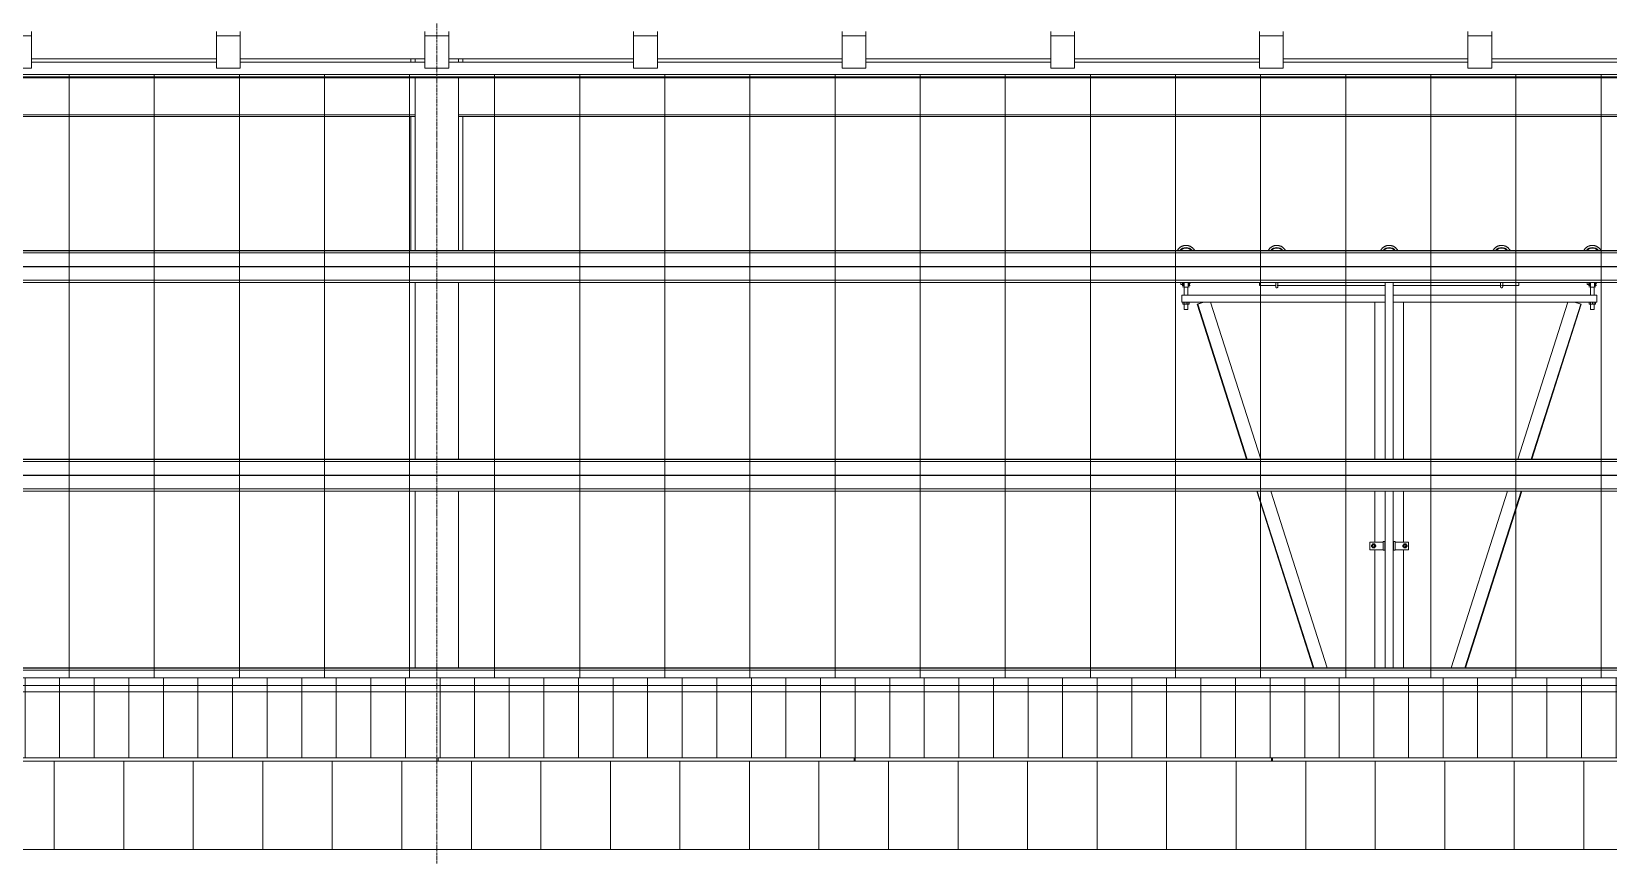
# Model space of a CAD drawing. Header units: inches. Extents: x 20230 to 40520, y -638 to 835.
# Drawn here: x 28370.3 to 28735.1, y 153.4 to 344 of the extents above; entities that cross this region are included whole.
import ezdxf

# ---------------------------------------------------------------- set-up
doc = ezdxf.new("R2010")
doc.units = ezdxf.units.IN
doc.header["$MEASUREMENT"] = 0
doc.linetypes.add('Grid Line 1_2_', pattern=[0.875, 0.5, -0.125, 0.125, -0.125])
for name, color, linetype, lineweight in [('A-GLAZ-CWMG', 51, 'Continuous', 9), ('A-ROOF', 132, 'Continuous', 9), ('A-ROOF-PATT', 132, 'Continuous', 9), ('A-WALL', 113, 'Continuous', 9), ('A-WALL-PATT', 111, 'Continuous', 9), ('I-WALL', 2, 'Continuous', 9), ('Q-SPCQ', 91, 'Continuous', 9), ('S-BEAM', 12, 'Continuous', 9), ('S-GRID', 1, 'Continuous', 9)]:
    doc.layers.add(name, color=color, linetype=linetype, lineweight=lineweight)

# ---------------------------------------------------------------- blocks, each defined once
blk = doc.blocks.new('Basketball_Backstop-Performance_Sports_Systems-3103-Ceiling_Hung - 27_-0_ to 27_-11 7_8_-652462-Elevation - South')
at = {"layer": 'Q-SPCQ'}
for p, q in [((25574.36, 285.94), (25573.98, 285.94)), ((25573.98, 285.69), (25573.98, 285.93)), ((25573.98, 285.45), (25573.98, 285.69)), ((25573.98, 285.44), (25574.36, 285.44)), ((25574.36, 285.69), (25574.36, 285.94)), ((25574.36, 285.16), (25574.36, 285.69)), ((25574.36, 284.94), (25574.61, 284.94)), ((25574.61, 285.94), (25574.61, 285.69)), ((25574.71, 285.94), (25574.61, 285.94)), ((25574.61, 285.69), (25574.61, 285.16)), ((25574.61, 285.44), (25574.71, 285.44)), ((25574.71, 285.66), (25574.71, 285.89)), ((25574.71, 284.87), (25574.71, 285.66)), ((25574.71, 284.75), (25574.74, 284.75)), ((25574.74, 284.75), (25574.74, 282.95)), ((25575.61, 282.95), (25575.61, 284.75)), ((25575.61, 284.75), (25575.64, 284.75)), ((25575.73, 285.94), (25575.64, 285.94)), ((25575.64, 285.89), (25575.64, 285.66)), ((25575.64, 285.66), (25575.64, 284.87)), ((25575.64, 285.44), (25575.73, 285.44)), ((25575.73, 285.69), (25575.73, 285.94)), ((25575.73, 285.16), (25575.73, 285.69)), ((25575.73, 284.94), (25575.98, 284.94)), ((25575.98, 285.94), (25575.98, 285.69)), ((25575.98, 285.69), (25575.98, 285.16)), ((25575.98, 285.25), (25576.11, 285.25)), ((25576.11, 285.69), (25576.11, 285.91)), ((25576.11, 285.91), (25576.11, 285.69)), ((25576.11, 285.69), (25576.11, 285.69)), ((25592.17, 285.19), (25592.17, 285.93)), ((25592.17, 285.19), (25596.06, 285.19)), ((25596.23, 285.19), (25621.23, 285.19)), ((25621.23, 285.94), (25621.23, 245.04)), ((25623.11, 245.04), (25623.11, 285.94)), ((25623.11, 285.19), (25648.06, 285.19)), ((25648.23, 285.19), (25652.17, 285.19)), ((25652.17, 285.93), (25652.17, 285.19)), ((25668.36, 285.94), (25667.98, 285.94)), ((25667.98, 285.69), (25667.98, 285.93)), ((25667.98, 285.45), (25667.98, 285.69)), ((25667.98, 285.44), (25668.36, 285.44)), ((25668.36, 285.69), (25668.36, 285.94)), ((25668.36, 285.16), (25668.36, 285.69)), ((25668.36, 284.94), (25668.61, 284.94)), ((25668.61, 285.94), (25668.61, 285.69)), ((25668.71, 285.94), (25668.61, 285.94)), ((25668.61, 285.69), (25668.61, 285.16)), ((25668.61, 285.44), (25668.71, 285.44)), ((25668.71, 285.66), (25668.71, 285.89)), ((25668.71, 284.87), (25668.71, 285.66)), ((25668.71, 284.75), (25668.74, 284.75)), ((25668.74, 284.75), (25668.74, 282.95)), ((25669.61, 282.95), (25669.61, 284.75)), ((25669.61, 284.75), (25669.64, 284.75)), ((25669.73, 285.94), (25669.64, 285.94)), ((25669.64, 285.89), (25669.64, 285.66)), ((25669.64, 285.66), (25669.64, 284.87)), ((25669.64, 285.44), (25669.73, 285.44)), ((25669.73, 285.69), (25669.73, 285.94)), ((25669.73, 285.16), (25669.73, 285.69)), ((25669.73, 284.94), (25669.98, 284.94)), ((25669.98, 285.94), (25669.98, 285.69)), ((25669.98, 285.69), (25669.98, 285.16)), ((25669.98, 285.25), (25670.11, 285.25)), ((25670.11, 285.69), (25670.11, 285.91)), ((25670.11, 285.91), (25670.11, 285.69)), ((25670.11, 285.69), (25670.11, 285.69)), ((25574.17, 281.37), (25574.17, 282.95)), ((25621.23, 282.95), (25574.17, 282.95)), ((25621.23, 281.37), (25574.17, 281.37)), ((25574.42, 280.94), (25574.42, 281.37)), ((25575.17, 280.94), (25574.42, 280.94)), ((25574.74, 281.37), (25574.74, 279.69)), ((25575.17, 280.94), (25575.17, 281.37)), ((25575.92, 280.94), (25575.17, 280.94)), ((25575.61, 279.69), (25575.61, 281.37)), ((25575.92, 280.94), (25575.92, 281.37)), ((25579.16, 281.37), (25577.74, 280.92)), ((25577.74, 280.92), (25577.87, 280.92)), ((25589.18, 245.04), (25577.74, 280.92)), ((25577.87, 280.92), (25579.29, 281.37)), ((25589.31, 245.04), (25577.87, 280.92)), ((25580.86, 281.37), (25592.45, 245.04)), ((25618.86, 281.37), (25618.86, 245.04)), ((25670.17, 281.37), (25623.1, 281.37)), ((25670.17, 282.95), (25623.11, 282.95)), ((25625.49, 245.04), (25625.49, 281.37)), ((25651.9, 245.04), (25663.49, 281.37)), ((25666.48, 280.92), (25655.04, 245.04)), ((25655.17, 245.04), (25666.61, 280.92)), ((25665.06, 281.37), (25666.48, 280.92)), ((25666.61, 280.92), (25665.19, 281.37)), ((25666.48, 280.92), (25666.61, 280.92)), ((25668.42, 280.94), (25668.42, 281.37)), ((25669.17, 280.94), (25668.42, 280.94)), ((25668.74, 281.37), (25668.74, 279.69)), ((25669.17, 280.94), (25669.17, 281.37)), ((25669.92, 280.94), (25669.17, 280.94)), ((25669.61, 279.69), (25669.61, 281.37)), ((25669.92, 280.94), (25669.92, 281.37)), ((25670.17, 282.95), (25670.17, 281.37)), ((25575.61, 279.69), (25574.74, 279.69)), ((25669.61, 279.69), (25668.74, 279.69)), ((25604.56, 196.79), (25591.52, 237.69)), ((25604.7, 196.79), (25591.66, 237.69)), ((25594.79, 237.69), (25607.83, 196.79)), ((25618.86, 237.66), (25618.86, 225.86)), ((25621.23, 237.66), (25621.23, 196.79)), ((25623.11, 196.79), (25623.11, 237.66)), ((25625.49, 225.86), (25625.49, 237.66)), ((25636.51, 196.79), (25649.55, 237.69)), ((25652.69, 237.69), (25639.65, 196.79)), ((25639.78, 196.79), (25652.83, 237.69)), ((25620.8, 225.87), (25617.67, 225.87)), ((25617.67, 225.56), (25617.67, 225.87)), ((25617.67, 224.44), (25617.67, 225.56)), ((25617.67, 224.12), (25617.67, 224.44)), ((25617.67, 224.12), (25620.8, 224.12)), ((25618.3, 225.44), (25618.04, 225)), ((25618.04, 225), (25618.3, 224.56)), ((25618.8, 225.44), (25618.3, 225.44)), ((25618.3, 224.56), (25618.8, 224.56)), ((25618.33, 225.28), (25618.51, 225.28)), ((25618.51, 224.72), (25618.33, 224.72)), ((25618.59, 225.28), (25618.77, 225.28)), ((25618.77, 224.72), (25618.59, 224.72)), ((25619.05, 225), (25618.8, 225.44)), ((25618.8, 224.56), (25619.05, 225)), ((25618.86, 225.08), (25618.86, 224.92)), ((25618.86, 224.14), (25618.86, 196.79)), ((25621.17, 226), (25620.8, 226)), ((25620.8, 226), (25620.8, 224)), ((25620.8, 224), (25621.17, 224)), ((25621.17, 224), (25621.17, 226)), ((25623.11, 196.79), (25623.11, 226)), ((25623.55, 226), (25623.17, 226)), ((25623.17, 226), (25623.17, 224)), ((25623.17, 224), (25623.55, 224)), ((25623.55, 224), (25623.55, 226)), ((25626.67, 225.87), (25623.55, 225.87)), ((25623.55, 224.12), (25626.67, 224.12)), ((25625.55, 225.44), (25625.29, 225)), ((25625.29, 225), (25625.55, 224.56)), ((25625.49, 224.92), (25625.49, 225.08)), ((25625.49, 196.79), (25625.49, 224.14)), ((25626.05, 225.44), (25625.55, 225.44)), ((25625.55, 224.56), (25626.05, 224.56)), ((25625.58, 225.28), (25625.76, 225.28)), ((25625.76, 224.72), (25625.58, 224.72)), ((25625.84, 225.28), (25626.02, 225.28)), ((25626.02, 224.72), (25625.84, 224.72)), ((25626.3, 225), (25626.05, 225.44)), ((25626.05, 224.56), (25626.3, 225)), ((25626.67, 225.87), (25626.67, 225.56)), ((25626.67, 225.56), (25626.67, 224.44)), ((25626.67, 224.44), (25626.67, 224.12))]:
    blk.add_line(p, q, dxfattribs=at)
at = {"layer": 'Q-SPCQ', "flags": 128}
for points in [[(25577.16, 293.29), (25577.12, 293.37), (25577.08, 293.45), (25577.03, 293.52), (25576.97, 293.59), (25576.92, 293.66), (25576.86, 293.73), (25576.8, 293.8), (25576.74, 293.86), (25576.67, 293.93), (25576.6, 293.98), (25576.53, 294.04), (25576.46, 294.09), (25576.38, 294.14), (25576.31, 294.19), (25576.23, 294.23), (25576.15, 294.28), (25576.07, 294.31), (25575.98, 294.35), (25575.9, 294.38), (25575.81, 294.41), (25575.73, 294.43), (25575.64, 294.45), (25575.55, 294.47), (25575.46, 294.48), (25575.37, 294.49), (25575.28, 294.5), (25575.19, 294.5), (25575.1, 294.5), (25575.01, 294.49), (25574.92, 294.49), (25574.83, 294.48), (25574.75, 294.46), (25574.66, 294.44), (25574.57, 294.42), (25574.48, 294.39), (25574.4, 294.36), (25574.32, 294.33), (25574.23, 294.3), (25574.15, 294.26), (25574.07, 294.21), (25573.99, 294.17), (25573.92, 294.12), (25573.84, 294.07), (25573.77, 294.01), (25573.7, 293.96), (25573.64, 293.9), (25573.57, 293.83), (25573.51, 293.77), (25573.45, 293.7), (25573.39, 293.63), (25573.34, 293.56), (25573.29, 293.49), (25573.24, 293.41), (25573.2, 293.33)], [(25598.16, 293.29), (25598.12, 293.37), (25598.08, 293.45), (25598.03, 293.52), (25597.97, 293.59), (25597.92, 293.66), (25597.86, 293.73), (25597.8, 293.8), (25597.74, 293.86), (25597.67, 293.93), (25597.6, 293.98), (25597.53, 294.04), (25597.46, 294.09), (25597.38, 294.14), (25597.31, 294.19), (25597.23, 294.23), (25597.15, 294.28), (25597.07, 294.31), (25596.98, 294.35), (25596.9, 294.38), (25596.81, 294.41), (25596.73, 294.43), (25596.64, 294.45), (25596.55, 294.47), (25596.46, 294.48), (25596.37, 294.49), (25596.28, 294.5), (25596.19, 294.5), (25596.1, 294.5), (25596.01, 294.49), (25595.92, 294.49), (25595.83, 294.48), (25595.75, 294.46), (25595.66, 294.44), (25595.57, 294.42), (25595.48, 294.39), (25595.4, 294.36), (25595.32, 294.33), (25595.23, 294.3), (25595.15, 294.26), (25595.07, 294.21), (25594.99, 294.17), (25594.92, 294.12), (25594.84, 294.07), (25594.77, 294.01), (25594.7, 293.96), (25594.64, 293.9), (25594.57, 293.83), (25594.51, 293.77), (25594.45, 293.7), (25594.39, 293.63), (25594.34, 293.56), (25594.29, 293.49), (25594.24, 293.41), (25594.2, 293.33)], [(25624.16, 293.29), (25624.12, 293.37), (25624.08, 293.45), (25624.03, 293.52), (25623.97, 293.59), (25623.92, 293.66), (25623.86, 293.73), (25623.8, 293.8), (25623.74, 293.86), (25623.67, 293.93), (25623.6, 293.98), (25623.53, 294.04), (25623.46, 294.09), (25623.38, 294.14), (25623.31, 294.19), (25623.23, 294.23), (25623.15, 294.28), (25623.07, 294.31), (25622.98, 294.35), (25622.9, 294.38), (25622.81, 294.41), (25622.73, 294.43), (25622.64, 294.45), (25622.55, 294.47), (25622.46, 294.48), (25622.37, 294.49), (25622.28, 294.5), (25622.19, 294.5), (25622.1, 294.5), (25622.01, 294.49), (25621.92, 294.49), (25621.83, 294.48), (25621.75, 294.46), (25621.66, 294.44), (25621.57, 294.42), (25621.48, 294.39), (25621.4, 294.36), (25621.32, 294.33), (25621.23, 294.3), (25621.15, 294.26), (25621.07, 294.21), (25620.99, 294.17), (25620.92, 294.12), (25620.84, 294.07), (25620.77, 294.01), (25620.7, 293.96), (25620.64, 293.9), (25620.57, 293.83), (25620.51, 293.77), (25620.45, 293.7), (25620.39, 293.63), (25620.34, 293.56), (25620.29, 293.49), (25620.24, 293.41), (25620.2, 293.33)], [(25650.16, 293.29), (25650.12, 293.37), (25650.08, 293.45), (25650.03, 293.52), (25649.97, 293.59), (25649.92, 293.66), (25649.86, 293.73), (25649.8, 293.8), (25649.74, 293.86), (25649.67, 293.93), (25649.6, 293.98), (25649.53, 294.04), (25649.46, 294.09), (25649.38, 294.14), (25649.31, 294.19), (25649.23, 294.23), (25649.15, 294.28), (25649.07, 294.31), (25648.98, 294.35), (25648.9, 294.38), (25648.81, 294.41), (25648.73, 294.43), (25648.64, 294.45), (25648.55, 294.47), (25648.46, 294.48), (25648.37, 294.49), (25648.28, 294.5), (25648.19, 294.5), (25648.1, 294.5), (25648.01, 294.49), (25647.92, 294.49), (25647.83, 294.48), (25647.75, 294.46), (25647.66, 294.44), (25647.57, 294.42), (25647.48, 294.39), (25647.4, 294.36), (25647.32, 294.33), (25647.23, 294.3), (25647.15, 294.26), (25647.07, 294.21), (25646.99, 294.17), (25646.92, 294.12), (25646.84, 294.07), (25646.77, 294.01), (25646.7, 293.96), (25646.64, 293.9), (25646.57, 293.83), (25646.51, 293.77), (25646.45, 293.7), (25646.39, 293.63), (25646.34, 293.56), (25646.29, 293.49), (25646.24, 293.41), (25646.2, 293.33)], [(25671.16, 293.29), (25671.12, 293.37), (25671.08, 293.45), (25671.03, 293.52), (25670.97, 293.59), (25670.92, 293.66), (25670.86, 293.73), (25670.8, 293.8), (25670.74, 293.86), (25670.67, 293.93), (25670.6, 293.98), (25670.53, 294.04), (25670.46, 294.09), (25670.38, 294.14), (25670.31, 294.19), (25670.23, 294.23), (25670.15, 294.28), (25670.07, 294.31), (25669.98, 294.35), (25669.9, 294.38), (25669.81, 294.41), (25669.73, 294.43), (25669.64, 294.45), (25669.55, 294.47), (25669.46, 294.48), (25669.37, 294.49), (25669.28, 294.5), (25669.19, 294.5), (25669.1, 294.5), (25669.01, 294.49), (25668.92, 294.49), (25668.83, 294.48), (25668.75, 294.46), (25668.66, 294.44), (25668.57, 294.42), (25668.48, 294.39), (25668.4, 294.36), (25668.32, 294.33), (25668.23, 294.3), (25668.15, 294.26), (25668.07, 294.21), (25667.99, 294.17), (25667.92, 294.12), (25667.84, 294.07), (25667.77, 294.01), (25667.7, 293.96), (25667.64, 293.9), (25667.57, 293.83), (25667.51, 293.77), (25667.45, 293.7), (25667.39, 293.63), (25667.34, 293.56), (25667.29, 293.49), (25667.24, 293.41), (25667.2, 293.33)], [(25595.92, 285.94), (25595.92, 285.88), (25595.92, 285.81), (25595.92, 285.74), (25595.92, 285.68), (25595.92, 285.62), (25595.92, 285.56), (25595.92, 285.5), (25595.92, 285.45), (25595.92, 285.4), (25595.92, 285.35), (25595.92, 285.3), (25595.92, 285.25), (25595.92, 285.21), (25595.92, 285.17), (25595.92, 285.14), (25595.92, 285.1), (25595.92, 285.07), (25595.92, 285.05), (25595.92, 285.02), (25595.92, 285), (25595.92, 284.98), (25595.92, 284.97), (25595.92, 284.95), (25595.92, 284.95), (25595.92, 284.94), (25595.92, 284.94)], [(25595.92, 284.94), (25595.92, 284.94), (25595.92, 284.94), (25595.92, 284.95), (25595.92, 284.96), (25595.92, 284.98), (25595.92, 284.99), (25595.92, 285.02), (25595.92, 285.04), (25595.92, 285.07), (25595.92, 285.1), (25595.92, 285.13), (25595.92, 285.16), (25595.92, 285.2)], [(25596.17, 284.69), (25596.16, 284.69), (25596.15, 284.69), (25596.14, 284.69), (25596.13, 284.69), (25596.12, 284.69), (25596.11, 284.69), (25596.1, 284.7), (25596.09, 284.7), (25596.08, 284.7), (25596.07, 284.71), (25596.06, 284.71), (25596.05, 284.72), (25596.04, 284.72), (25596.04, 284.73), (25596.03, 284.73), (25596.02, 284.74), (25596.01, 284.74), (25596, 284.75), (25596, 284.76), (25595.99, 284.76), (25595.98, 284.77), (25595.98, 284.78), (25595.97, 284.79), (25595.96, 284.79), (25595.96, 284.8), (25595.95, 284.81), (25595.95, 284.82), (25595.94, 284.83), (25595.94, 284.84), (25595.94, 284.85), (25595.93, 284.86), (25595.93, 284.87), (25595.93, 284.88), (25595.92, 284.89), (25595.92, 284.9), (25595.92, 284.9), (25595.92, 284.91), (25595.92, 284.92), (25595.92, 284.93), (25595.92, 284.94)], [(25596.42, 284.94), (25596.42, 284.93), (25596.42, 284.92), (25596.42, 284.91), (25596.42, 284.9), (25596.41, 284.89), (25596.41, 284.88), (25596.41, 284.87), (25596.41, 284.86), (25596.4, 284.85), (25596.4, 284.84), (25596.39, 284.83), (25596.39, 284.82), (25596.39, 284.81), (25596.38, 284.8), (25596.38, 284.8), (25596.37, 284.79), (25596.36, 284.78), (25596.36, 284.77), (25596.35, 284.77), (25596.34, 284.76), (25596.34, 284.75), (25596.33, 284.74), (25596.32, 284.74), (25596.31, 284.73), (25596.3, 284.73), (25596.3, 284.72), (25596.29, 284.72), (25596.28, 284.71), (25596.27, 284.71), (25596.26, 284.7), (25596.25, 284.7), (25596.24, 284.7), (25596.23, 284.7), (25596.22, 284.69), (25596.21, 284.69), (25596.2, 284.69), (25596.19, 284.69), (25596.18, 284.69), (25596.17, 284.69), (25596.17, 284.69)], [(25596.42, 284.94), (25596.42, 284.94), (25596.42, 284.94), (25596.42, 284.95), (25596.42, 284.96), (25596.42, 284.98), (25596.42, 284.99), (25596.42, 285.02), (25596.42, 285.04), (25596.42, 285.07), (25596.42, 285.1), (25596.42, 285.13), (25596.42, 285.16), (25596.42, 285.2), (25596.42, 285.24), (25596.42, 285.29), (25596.42, 285.33), (25596.42, 285.38), (25596.42, 285.43), (25596.42, 285.49), (25596.42, 285.54), (25596.42, 285.6), (25596.42, 285.66), (25596.42, 285.73), (25596.42, 285.79), (25596.42, 285.86), (25596.42, 285.93)], [(25596.42, 285.21), (25596.42, 285.17), (25596.42, 285.14), (25596.42, 285.1), (25596.42, 285.07), (25596.42, 285.05), (25596.42, 285.02), (25596.42, 285), (25596.42, 284.98), (25596.42, 284.97), (25596.42, 284.95), (25596.42, 284.95), (25596.42, 284.94), (25596.42, 284.94)], [(25647.92, 285.94), (25647.92, 285.88), (25647.92, 285.81), (25647.92, 285.74), (25647.92, 285.68), (25647.92, 285.62), (25647.92, 285.56), (25647.92, 285.5), (25647.92, 285.45), (25647.92, 285.4), (25647.92, 285.35), (25647.92, 285.3), (25647.92, 285.25), (25647.92, 285.21), (25647.92, 285.17), (25647.92, 285.14), (25647.92, 285.1), (25647.92, 285.07), (25647.92, 285.05), (25647.92, 285.02), (25647.92, 285), (25647.92, 284.98), (25647.92, 284.97), (25647.92, 284.95), (25647.92, 284.95), (25647.92, 284.94), (25647.92, 284.94)], [(25647.92, 284.94), (25647.92, 284.94), (25647.92, 284.94), (25647.92, 284.95), (25647.92, 284.96), (25647.92, 284.98), (25647.92, 284.99), (25647.92, 285.02), (25647.92, 285.04), (25647.92, 285.07), (25647.92, 285.1), (25647.92, 285.13), (25647.92, 285.16), (25647.92, 285.2)], [(25648.17, 284.69), (25648.16, 284.69), (25648.15, 284.69), (25648.14, 284.69), (25648.13, 284.69), (25648.12, 284.69), (25648.11, 284.69), (25648.1, 284.7), (25648.09, 284.7), (25648.08, 284.7), (25648.07, 284.71), (25648.06, 284.71), (25648.05, 284.72), (25648.04, 284.72), (25648.04, 284.73), (25648.03, 284.73), (25648.02, 284.74), (25648.01, 284.74), (25648, 284.75), (25648, 284.76), (25647.99, 284.76), (25647.98, 284.77), (25647.98, 284.78), (25647.97, 284.79), (25647.96, 284.79), (25647.96, 284.8), (25647.95, 284.81), (25647.95, 284.82), (25647.94, 284.83), (25647.94, 284.84), (25647.94, 284.85), (25647.93, 284.86), (25647.93, 284.87), (25647.93, 284.88), (25647.92, 284.89), (25647.92, 284.9), (25647.92, 284.9), (25647.92, 284.91), (25647.92, 284.92), (25647.92, 284.93), (25647.92, 284.94)], [(25648.42, 284.94), (25648.42, 284.93), (25648.42, 284.92), (25648.42, 284.91), (25648.42, 284.9), (25648.41, 284.89), (25648.41, 284.88), (25648.41, 284.87), (25648.41, 284.86), (25648.4, 284.85), (25648.4, 284.84), (25648.39, 284.83), (25648.39, 284.82), (25648.39, 284.81), (25648.38, 284.8), (25648.38, 284.8), (25648.37, 284.79), (25648.36, 284.78), (25648.36, 284.77), (25648.35, 284.77), (25648.34, 284.76), (25648.34, 284.75), (25648.33, 284.74), (25648.32, 284.74), (25648.31, 284.73), (25648.3, 284.73), (25648.3, 284.72), (25648.29, 284.72), (25648.28, 284.71), (25648.27, 284.71), (25648.26, 284.7), (25648.25, 284.7), (25648.24, 284.7), (25648.23, 284.7), (25648.22, 284.69), (25648.21, 284.69), (25648.2, 284.69), (25648.19, 284.69), (25648.18, 284.69), (25648.17, 284.69), (25648.17, 284.69)], [(25648.42, 284.94), (25648.42, 284.94), (25648.42, 284.94), (25648.42, 284.95), (25648.42, 284.96), (25648.42, 284.98), (25648.42, 284.99), (25648.42, 285.02), (25648.42, 285.04), (25648.42, 285.07), (25648.42, 285.1), (25648.42, 285.13), (25648.42, 285.16), (25648.42, 285.2), (25648.42, 285.24), (25648.42, 285.29), (25648.42, 285.33), (25648.42, 285.38), (25648.42, 285.43), (25648.42, 285.49), (25648.42, 285.54), (25648.42, 285.6), (25648.42, 285.66), (25648.42, 285.73), (25648.42, 285.79), (25648.42, 285.86), (25648.42, 285.93)], [(25648.42, 285.21), (25648.42, 285.17), (25648.42, 285.14), (25648.42, 285.1), (25648.42, 285.07), (25648.42, 285.05), (25648.42, 285.02), (25648.42, 285), (25648.42, 284.98), (25648.42, 284.97), (25648.42, 284.95), (25648.42, 284.95), (25648.42, 284.94), (25648.42, 284.94)], [(25618.3, 225.05), (25618.31, 225.06), (25618.31, 225.07), (25618.31, 225.08), (25618.31, 225.09)], [(25618.33, 225.12), (25618.34, 225.13), (25618.34, 225.14), (25618.35, 225.15), (25618.35, 225.16), (25618.36, 225.16), (25618.37, 225.17), (25618.37, 225.18), (25618.38, 225.19), (25618.39, 225.19), (25618.4, 225.2), (25618.41, 225.2), (25618.41, 225.21), (25618.42, 225.22), (25618.43, 225.22), (25618.44, 225.23)], [(25618.45, 224.77), (25618.44, 224.77), (25618.43, 224.78), (25618.42, 224.78), (25618.42, 224.79), (25618.41, 224.79), (25618.4, 224.8), (25618.39, 224.81)], [(25618.5, 225.24), (25618.51, 225.25), (25618.52, 225.25), (25618.53, 225.25), (25618.54, 225.25), (25618.55, 225.25), (25618.55, 225.25)], [(25618.54, 224.75), (25618.53, 224.75), (25618.52, 224.75), (25618.51, 224.75)], [(25618.55, 225.25), (25618.55, 225.25), (25618.56, 225.25), (25618.57, 225.25)], [(25618.57, 224.75), (25618.56, 224.75), (25618.55, 224.75), (25618.55, 224.75)], [(25618.6, 225.25), (25618.62, 225.25), (25618.65, 225.25), (25618.69, 225.25), (25618.73, 225.25), (25618.78, 225.25)], [(25618.76, 224.75), (25618.71, 224.75), (25618.67, 224.75), (25618.64, 224.75)], [(25625.75, 224.75), (25625.73, 224.75), (25625.7, 224.75), (25625.66, 224.75), (25625.61, 224.75), (25625.57, 224.75)], [(25625.59, 225.25), (25625.64, 225.25), (25625.68, 225.25), (25625.71, 225.25), (25625.74, 225.25), (25625.76, 225.25)], [(25625.8, 224.75), (25625.8, 224.75), (25625.79, 224.75), (25625.77, 224.75)], [(25625.78, 225.25), (25625.79, 225.25), (25625.8, 225.25), (25625.8, 225.25)], [(25625.8, 225.25), (25625.81, 225.25), (25625.82, 225.25), (25625.83, 225.25), (25625.84, 225.25), (25625.85, 225.25), (25625.86, 225.24), (25625.87, 225.24), (25625.88, 225.24), (25625.89, 225.23), (25625.9, 225.23), (25625.91, 225.23), (25625.91, 225.22), (25625.92, 225.22)], [(25625.92, 224.78), (25625.91, 224.77), (25625.9, 224.77), (25625.89, 224.77), (25625.88, 224.76), (25625.87, 224.76), (25625.86, 224.76), (25625.85, 224.76), (25625.84, 224.75), (25625.83, 224.75), (25625.82, 224.75), (25625.81, 224.75), (25625.8, 224.75), (25625.8, 224.75)], [(25626.02, 224.88), (25626.01, 224.87), (25626.01, 224.86), (25626, 224.85), (25625.99, 224.84), (25625.99, 224.84), (25625.98, 224.83), (25625.97, 224.82), (25625.97, 224.81), (25625.96, 224.81), (25625.95, 224.8)], [(25626.03, 225.09), (25626.04, 225.08), (25626.04, 225.07), (25626.04, 225.06), (25626.04, 225.05), (25626.05, 225.04), (25626.05, 225.03), (25626.05, 225.02), (25626.05, 225.01), (25626.05, 225), (25626.05, 225)], [(25626.05, 225), (25626.05, 224.99), (25626.05, 224.98), (25626.05, 224.97), (25626.05, 224.96), (25626.04, 224.95), (25626.04, 224.94), (25626.04, 224.93), (25626.04, 224.92), (25626.03, 224.91)]]:
    blk.add_lwpolyline(points, dxfattribs=at)
at = {"layer": 'Q-SPCQ'}
for centre, radius, start, end in [((25575.17, 292.25), 1.75, 37.0188, 142.9812), ((25575.17, 292.25), 1.63, 40.3443, 139.6557), ((25596.17, 292.25), 1.75, 37.0188, 142.9812), ((25596.17, 292.25), 1.63, 40.3443, 139.6557), ((25622.17, 292.25), 1.75, 37.0188, 142.9812), ((25622.17, 292.25), 1.62, 40.3443, 139.6557), ((25648.17, 292.25), 1.75, 37.0188, 142.9812), ((25648.17, 292.25), 1.63, 40.3443, 139.6557), ((25669.17, 292.25), 1.75, 37.0188, 142.9812), ((25669.17, 292.25), 1.63, 40.3443, 139.6557), ((25618.33, 225), 0.281, 135, 165), ((25618.33, 225), 0.281, 195, 225), ((25618.55, 225), 0.25, 0, 180), ((25618.55, 225), 0.25, 180, 0), ((25618.55, 225), 0.25, 120, 165), ((25618.55, 225), 0.25, 90, 105), ((25618.55, 225), 0.25, 0, 90), ((25618.77, 225), 0.281, 15, 45), ((25618.77, 225), 0.281, 315, 345), ((25625.58, 225), 0.281, 135, 165), ((25625.58, 225), 0.281, 195, 225), ((25625.8, 225), 0.25, 0, 180), ((25625.8, 225), 0.25, 150, 210), ((25625.8, 225), 0.25, 180, 0), ((25625.8, 225), 0.25, 90, 135), ((25625.8, 225), 0.25, 240, 270), ((25625.8, 225), 0.25, 60, 90), ((25625.8, 225), 0.25, 270, 300), ((25625.8, 225), 0.25, 315, 30), ((25626.02, 225), 0.281, 15, 45), ((25626.02, 225), 0.281, 315, 345)]:
    blk.add_arc(centre, radius, start, end, dxfattribs=at)
for points in [[(25575.61, 284.75), (25575.61, 284.75), (25575.61, 284.75), (25575.6, 284.76), (25575.58, 284.76), (25575.57, 284.77), (25575.55, 284.78), (25575.54, 284.78), (25575.52, 284.79), (25575.51, 284.79), (25575.5, 284.8), (25575.48, 284.81), (25575.46, 284.81), (25575.43, 284.82), (25575.41, 284.83), (25575.39, 284.83), (25575.38, 284.84), (25575.35, 284.84), (25575.33, 284.85), (25575.29, 284.85), (25575.25, 284.86), (25575.21, 284.86), (25575.17, 284.86), (25575.13, 284.86), (25575.1, 284.86), (25575.06, 284.85), (25575.02, 284.85), (25574.99, 284.84), (25574.97, 284.84), (25574.95, 284.83), (25574.94, 284.83), (25574.92, 284.82), (25574.89, 284.81), (25574.87, 284.81), (25574.85, 284.8), (25574.84, 284.79), (25574.83, 284.79), (25574.81, 284.78), (25574.8, 284.78), (25574.78, 284.77), (25574.76, 284.76), (25574.75, 284.76), (25574.74, 284.75), (25574.74, 284.75), (25574.74, 284.75)], [(25669.61, 284.75), (25669.61, 284.75), (25669.61, 284.75), (25669.6, 284.76), (25669.58, 284.76), (25669.57, 284.77), (25669.55, 284.78), (25669.54, 284.78), (25669.52, 284.79), (25669.51, 284.79), (25669.5, 284.8), (25669.48, 284.81), (25669.46, 284.81), (25669.43, 284.82), (25669.41, 284.83), (25669.39, 284.83), (25669.38, 284.84), (25669.35, 284.84), (25669.33, 284.85), (25669.29, 284.85), (25669.25, 284.86), (25669.21, 284.86), (25669.17, 284.86), (25669.13, 284.86), (25669.1, 284.86), (25669.06, 284.85), (25669.02, 284.85), (25668.99, 284.84), (25668.97, 284.84), (25668.95, 284.83), (25668.94, 284.83), (25668.92, 284.82), (25668.89, 284.81), (25668.87, 284.81), (25668.85, 284.8), (25668.84, 284.79), (25668.83, 284.79), (25668.81, 284.78), (25668.8, 284.78), (25668.78, 284.77), (25668.76, 284.76), (25668.75, 284.76), (25668.74, 284.75), (25668.74, 284.75), (25668.74, 284.75)]]:
    blk.add_open_spline(points, degree=3, knots=[0, 0, 0, 0, 0.055556, 0.083333, 0.111111, 0.138889, 0.166667, 0.194444, 0.208333, 0.222222, 0.236111, 0.25, 0.277778, 0.305556, 0.319444, 0.333333, 0.347222, 0.361111, 0.388889, 0.416667, 0.444444, 0.472222, 0.5, 0.527778, 0.555556, 0.583333, 0.611111, 0.638889, 0.652778, 0.666667, 0.680556, 0.694444, 0.722222, 0.75, 0.763889, 0.777778, 0.791667, 0.805556, 0.833333, 0.861111, 0.888889, 0.916667, 0.944444, 1, 1, 1, 1], dxfattribs=at)
blk = doc.blocks.new('Rectangular Mullion - Profile_Polycarbonate_Upper and left-1114459-Elevation - South')
at = {"layer": 'A-GLAZ-CWMG'}
for p, q in [((25350.89, 336.84), (25308.14, 336.84)), ((25399.14, 336.84), (25356.39, 336.84)), ((25447.39, 336.84), (25404.64, 336.84)), ((25495.64, 336.84), (25452.89, 336.84)), ((25543.89, 336.84), (25501.14, 336.84)), ((25592.14, 336.84), (25549.39, 336.84)), ((25640.39, 336.84), (25597.64, 336.84)), ((25688.64, 336.84), (25645.89, 336.84)), ((26277.77, 334.01), (22782.51, 334.01)), ((26277.77, 333.47), (22782.51, 333.47)), ((26277.77, 333.22), (22782.51, 333.22))]:
    blk.add_line(p, q, dxfattribs=at)
blk = doc.blocks.new('Rectangular Mullion - Profile_Polycarbonate_Lower-1125103-Elevation - South')
at = {"layer": 'A-GLAZ-CWMG'}
for p, q in [((22810.7, 192.73), (25680.08, 192.73)), ((22810.7, 191.28), (25680.08, 191.28))]:
    blk.add_line(p, q, dxfattribs=at)
blk = doc.blocks.new('W-Wide Flange - W12X22-1533120-Elevation - South')
at = {"layer": 'S-BEAM'}
for p, q in [((25117.39, 324.71), (25396.89, 324.71)), ((25406.89, 324.71), (25686.39, 324.71)), ((25117.39, 324.29), (25396.89, 324.29)), ((25406.89, 324.29), (25686.39, 324.29))]:
    blk.add_line(p, q, dxfattribs=at)
blk = doc.blocks.new('columns and girder2 - one-V45-Elevation - South')
at = {"layer": 'S-BEAM'}
for p, q in [((25395.89, 336.84), (25395.89, 337.62)), ((25396.89, 336.84), (25396.89, 337.62)), ((25406.89, 337.62), (25406.89, 336.84)), ((25407.89, 337.62), (25407.89, 336.84)), ((25396.89, 293.29), (25396.89, 333.22)), ((25406.89, 293.29), (25406.89, 333.22)), ((25395.89, 293.29), (25395.89, 324.29)), ((25407.89, 324.29), (25407.89, 293.29)), ((25396.89, 245.04), (25396.89, 285.94)), ((25406.89, 245.04), (25406.89, 285.94)), ((25396.89, 196.79), (25396.89, 237.69)), ((25406.89, 196.79), (25406.89, 237.69))]:
    blk.add_line(p, q, dxfattribs=at)
blk = doc.blocks.new('Girt_Z - 10_D-1472864-Elevation - South')
at = {"layer": 'S-BEAM'}
for p, q in [((25680.08, 196.79), (22810.7, 196.79)), ((25680.08, 196.71), (22810.7, 196.71)), ((25680.08, 196.26), (22810.7, 196.26))]:
    blk.add_line(p, q, dxfattribs=at)
blk = doc.blocks.new('Girt_Z - 10_D-V60-Elevation - South')
at = {"layer": 'S-BEAM'}
for p, q in [((26269.02, 245.04), (22791.39, 245.04)), ((26269.02, 244.96), (22791.39, 244.96)), ((26269.02, 244.51), (22791.39, 244.51)), ((25679.08, 241.37), (22811.7, 241.37)), ((25679.08, 241.3), (22811.7, 241.3)), ((22810.7, 238.17), (25680.08, 238.17)), ((25680.08, 237.69), (22810.7, 237.69))]:
    blk.add_line(p, q, dxfattribs=at)
blk = doc.blocks.new('Girt_Z - 10_D-1241717-Elevation - South')
at = {"layer": 'S-BEAM'}
for p, q in [((26273.39, 293.29), (22791.39, 293.29)), ((26273.39, 293.21), (22791.39, 293.21)), ((26273.39, 292.76), (22791.39, 292.76)), ((26273.39, 289.62), (22791.39, 289.62)), ((26273.39, 289.55), (22791.39, 289.55)), ((22791.39, 286.42), (26273.39, 286.42)), ((26273.39, 285.94), (22791.39, 285.94))]:
    blk.add_line(p, q, dxfattribs=at)
blk = doc.blocks.new('Dimension Lumber - 5_5 x 7_5 Glulam-1529169-Elevation - South')
at = {"layer": 'S-BEAM'}
for p, q in [((26267.64, 343.95), (26267.64, 342.98)), ((26273.14, 342.98), (26267.64, 342.98)), ((26267.64, 342.98), (26267.64, 335.49)), ((26273.14, 342.98), (26273.14, 343.95)), ((26273.14, 335.49), (26273.14, 342.98)), ((26267.64, 335.49), (26273.14, 335.49))]:
    blk.add_line(p, q, dxfattribs=at)

msp = doc.modelspace()

# ---------------------------------------------------------------- hatches: boundary and pattern name
at = {"layer": 'A-ROOF-PATT'}
h = msp.add_hatch(dxfattribs=at)
h.set_pattern_fill('FP_17', color=256, style=0, pattern_type=2)
h.set_pattern_definition([(90, (3062.504, 1105.644), (-16.082, 1e-15), [])])
h.paths.add_polyline_path([(27241.63, 154.05), (27330.1, 154.05), (27330.1, 154.75), (29019.1, 154.75), (29019.1, 154.05), (29356.6, 154.05), (29356.6, 157.35), (29331.35, 157.38), (29331.35, 158.5), (28742.28, 158.5), (28742.28, 175.22), (25873.35, 175.22), (25873.35, 157.37), (25840.35, 157.37), (25840.35, 154.75), (26992.6, 154.75), (26992.6, 154.05), (27232.85, 154.05)], flags=0)
h.paths.add_polyline_path([(27199.91, 157.5), (27195.16, 157.5), (27195.16, 161), (27199.91, 161)], flags=0)
at = {"layer": 'A-WALL-PATT'}
h = msp.add_hatch(dxfattribs=at)
h.set_pattern_fill('FP_23', color=256, style=0, pattern_type=2)
h.set_pattern_definition([(90, (29343.595, 0), (-19.685, 1e-15), [])])
h.paths.add_polyline_path([(28022.44, 194.5), (28742.28, 194.5), (28742.28, 239.46), (28740.78, 239.5), (28741.28, 240), (28741.35, 243.5), (29332.01, 243.57), (29332.01, 245.79), (29334.85, 245.79), (29334.91, 245), (29339.97, 245), (29339.97, 243.61), (29340.76, 243.61), (29340.76, 336.78), (29339.97, 336.78), (29339.97, 334.01), (25844.72, 334.01), (25844.72, 336.78), (25843.93, 336.7), (25843.93, 243.5), (25873.91, 243.5), (25873.91, 240), (25874.36, 239.46), (25872.91, 239.46), (25872.91, 194.5), (28013.67, 194.5)], flags=0)
h = msp.add_hatch(dxfattribs=at)
h.set_pattern_fill('FP_44', color=256, style=0, pattern_type=2)
h.set_pattern_definition([(90, (29336.836, 0), (-8, 5e-16), [])])
h.paths.add_polyline_path([(27285.49, 176), (28742.28, 176), (28742.28, 194.5), (25872.91, 194.5), (25872.91, 176), (27250.4, 176)], flags=0)
h = msp.add_hatch(dxfattribs=at)
h.set_pattern_fill('FP_14', color=256, style=0, pattern_type=2)
h.set_pattern_definition([(90, (28319.22, 1159.75), (-193, -193), [48, -145]), (180, (28319.22, 1159.75), (-2e-14, -193), [96.25, -96.75]), (270, (28222.97, 1207.75), (-193, -193), [48, -145]), (180, (28319.22, 1207.75), (-2e-14, -193), [96.25, -96.75]), (270, (28222.72, 1207.75), (-193, -193), [48, -145]), (180, (28222.72, 1207.75), (-2e-14, -193), [96.25, -96.75]), (90, (28126.47, 1159.75), (-193, -193), [48, -145]), (180, (28222.72, 1159.75), (-2e-14, -193), [96.25, -96.75]), (90, (28271.22, 1208), (-193, -193), [48, -145]), (180, (28319.47, 1208), (-2e-14, -193), [48.25, -144.75]), (180, (28319.47, 1256), (-2e-14, -193), [48.25, -144.75]), (90, (28174.72, 1208), (-193, -193), [48, -145]), (180, (28270.97, 1208), (-2e-14, -193), [96.25, -96.75]), (270, (28270.97, 1256), (-193, -193), [48, -145]), (180, (28270.97, 1256), (-2e-14, -193), [96.25, -96.75]), (180, (28174.47, 1208), (-2e-14, -193), [48, -145]), (270, (28174.47, 1256), (-193, -193), [48, -145]), (180, (28174.47, 1256), (-2e-14, -193), [48, -145]), (90, (28319.22, 1256.25), (-193, -193), [48, -145]), (180, (28319.22, 1256.25), (-2e-14, -193), [96.25, -96.75]), (270, (28222.97, 1304.25), (-193, -193), [48, -145]), (180, (28319.22, 1304.25), (-2e-14, -193), [96.25, -96.75]), (270, (28222.72, 1304.25), (-193, -193), [48, -145]), (180, (28222.72, 1304.25), (-2e-14, -193), [96.25, -96.75]), (270, (28126.47, 1304.25), (-193, -193), [48, -145]), (180, (28222.72, 1256.25), (-2e-14, -193), [96.25, -96.75]), (90, (28271.22, 1304.5), (-193, -193), [48, -145]), (180, (28319.47, 1304.5), (-2e-14, -193), [48.25, -144.75]), (180, (28319.47, 1352.5), (-2e-14, -193), [48.25, -144.75]), (90, (28174.72, 1304.5), (-193, -193), [48, -145]), (180, (28270.97, 1304.5), (-2e-14, -193), [96.25, -96.75]), (270, (28270.97, 1352.5), (-193, -193), [48, -145]), (180, (28270.97, 1352.5), (-2e-14, -193), [96.25, -96.75]), (180, (28174.47, 1304.5), (-2e-14, -193), [48, -145]), (270, (28174.47, 1352.5), (-193, -193), [48, -145]), (180, (28174.47, 1352.5), (-2e-14, -193), [48, -145])])
h.paths.add_polyline_path([(28671.97, 2.24), (28705.47, 2.24), (28705.47, 31.47), (28699.04, 31.71), (28697.5, 34), (28697.37, 34.56), (28697.52, 34.92), (28697.81, 35.17), (28698.19, 35.25), (28702.41, 35.09), (28703, 37.61), (28703.68, 39.25), (28704.87, 39.28), (28704.87, 41.56), (28704.96, 41.68), (28705.41, 41.81), (28705.41, 47.57), (28671.97, 47.57), (28671.97, 17.94)], flags=0)
h.paths.add_polyline_path([(28717.28, 2.24), (28717.28, 30.26), (28716.98, 30.26), (28714.98, 30.73), (28714.74, 31.13), (28711.1, 31.27), (28711.1, 2.24)], flags=0)
h.paths.add_polyline_path([(28450.91, 2.24), (28458.1, 2.24), (28458.1, 30.69), (28457.81, 30.79), (28458.1, 30.9), (28457.81, 30.9), (28457.81, 31.33), (28453.45, 31.17), (28453.21, 30.76), (28450.91, 30.18), (28450.91, 17.94)], flags=0)
h.paths.add_polyline_path([(28472.26, 32.11), (28472.19, 32.25), (28472.12, 32.19), (28472.2, 32.15)], flags=0)
h.paths.add_polyline_path([(28472.59, 32), (28472.51, 32.25), (28472.3, 32.06), (28472.43, 31.99), (28472.51, 31.99)], flags=0)
h.paths.add_polyline_path([(28478.65, 2.24), (28496.22, 2.24), (28496.19, 47.57), (28470.1, 47.57), (28470.1, 35.27), (28470.38, 35.2), (28470.69, 34.92), (28470.82, 34.6), (28470.67, 34.01), (28470.38, 33.57), (28470.38, 32.97), (28471.81, 32.89), (28472.14, 32.75), (28472.27, 32.78), (28472.27, 32.85), (28472.57, 32.73), (28472.65, 32.43), (28472.64, 32.41), (28472.8, 32.25), (28472.94, 32.25), (28472.9, 32.01), (28472.59, 32), (28472.59, 31.85), (28472.02, 31.81), (28471.56, 31.6), (28471.42, 31.62), (28470.38, 31.53), (28470.38, 30.9), (28470.1, 30.83), (28470.1, 2.24)], flags=0)
h.paths.add_polyline_path([(28470.38, 30.69), (28470.1, 30.79), (28470.38, 30.83)], flags=0)
h.paths.add_polyline_path([(28471.83, 31.54), (28472.18, 31.59), (28472.18, 31.55), (28471.91, 31.55)], flags=0)
h.paths.add_polyline_path([(28715.23, 34.62), (28715.97, 34.77), (28715.97, 35.01), (28714.22, 35.63), (28714.22, 47.57), (28711.1, 47.57), (28711.1, 41.79), (28711.48, 41.68), (28711.57, 41.56), (28711.57, 39.28), (28712.85, 39.19), (28713.66, 36.95), (28714.05, 34.94), (28713.81, 34.94), (28713.44, 36.87), (28713.18, 37.32), (28712.73, 37.57), (28712.02, 37.61), (28712.02, 37.22), (28711.57, 37.22), (28711.57, 34.94), (28711.48, 34.82), (28711.44, 34.76), (28714.74, 34.63)], flags=0)
h.paths.add_polyline_path([(28452.96, 34.65), (28458.1, 34.84), (28458.1, 47.57), (28453.97, 47.57), (28453.97, 35.66), (28452.22, 35.05), (28452.22, 34.81), (28452.33, 34.79)], flags=0)
h.paths.add_polyline_path([(28704.87, 35), (28704.87, 37.22), (28704.42, 37.3), (28704.42, 37.61), (28703.59, 37.52), (28703.26, 37.3), (28703.01, 36.87), (28702.65, 35.08), (28702.81, 35.07)], flags=0)
h.paths.add_polyline_path([(28496.19, 55.55), (28496.22, 55.55), (28496.19, 77), (28470.1, 77), (28470.1, 55.55), (28478.65, 55.55)], flags=0)
h.paths.add_polyline_path([(28705.47, 55.55), (28705.41, 71.01), (28705.22, 71.1), (28705.11, 71.56), (28704.94, 71.85), (28704.23, 71.82), (28703.78, 71.56), (28702.65, 70.48), (28702.48, 70.55), (28702.42, 70.48), (28702.57, 69.76), (28702.44, 69.3), (28702.16, 68.73), (28701.4, 67.87), (28701.08, 67.66), (28700.65, 67.82), (28700.51, 67.82), (28700.35, 67.65), (28699.71, 68.05), (28699.31, 68.68), (28699.53, 68.91), (28699.38, 69.13), (28699.38, 69.51), (28699.64, 69.87), (28700.39, 70.5), (28701.24, 70.86), (28701.57, 70.95), (28701.78, 70.83), (28702.17, 70.78), (28702.26, 70.87), (28702.06, 71.06), (28703.21, 72.11), (28703.78, 72.49), (28704.23, 72.61), (28705.03, 72.8), (28705.2, 73.19), (28705.22, 73.4), (28705.41, 73.49), (28705.47, 77), (28671.97, 77), (28671.97, 55.55), (28701.78, 55.55)], flags=0)
h.paths.add_polyline_path([(28715.52, 55.55), (28717.28, 55.55), (28717.28, 77), (28711.1, 77), (28711.17, 73.43), (28711.22, 73.4), (28711.31, 72.99), (28711.41, 72.65), (28712.41, 72.59), (28712.85, 72.4), (28713.7, 71.65), (28714.28, 70.96), (28714.2, 70.86), (28714.3, 70.75), (28714.87, 70.95), (28715.52, 70.76), (28716.05, 70.5), (28716.91, 69.74), (28717.11, 69.42), (28716.96, 68.99), (28716.96, 68.85), (28717.13, 68.68), (28716.73, 68.05), (28716.09, 67.65), (28715.87, 67.87), (28715.52, 67.69), (28715.27, 67.72), (28714.91, 67.98), (28714.28, 68.73), (28713.92, 69.58), (28713.83, 69.91), (28713.95, 70.12), (28713.96, 70.55), (28713.91, 70.59), (28713.72, 70.4), (28712.21, 71.82), (28711.41, 71.85), (28711.33, 71.56), (28711.24, 71.31), (28711.17, 71.07), (28711.1, 71.01), (28711.1, 55.55)], flags=0)
h.paths.add_polyline_path([(28452.33, 55.55), (28458.1, 55.55), (28458.1, 77), (28450.91, 77), (28450.91, 55.55)], flags=0)
h.paths.add_polyline_path([(28705.47, 79), (28705.47, 96), (28711.1, 96), (28711.1, 79), (28717.28, 79), (28717.28, 96), (28718.35, 96.06), (28718.35, 96.32), (28671.97, 96.32), (28671.97, 79), (28697.98, 79)], flags=0)
h.paths.add_polyline_path([(28450.91, 79), (28458.1, 79), (28458.1, 96), (28460.1, 96.06), (28460.1, 96.32), (28449.85, 96.32), (28449.85, 96), (28450.91, 96), (28450.91, 81.41)], flags=0)
h.paths.add_polyline_path([(28496.22, 79), (28496.19, 96.32), (28468.1, 96.32), (28468.1, 96), (28470.1, 96), (28470.1, 79), (28496.19, 79)], flags=0)
h.paths.add_polyline_path([(28443.55, 96), (28446.35, 96.06), (28446.35, 96.32), (28402.57, 96.32), (28402.57, 96), (28426.01, 96)], flags=0)
h.paths.add_polyline_path([(28731.47, 96), (28731.47, 96.32), (28721.85, 96.32), (28721.85, 96), (28724.3, 96)], flags=0)
h.paths.add_polyline_path([(25966.16, 100.3), (25966.16, 115.82), (25931.97, 115.82), (25931.97, 100.3)], flags=0)
h.paths.add_polyline_path([(26401.28, 100.3), (26433.6, 100.3), (26433.6, 115.82), (26401.28, 115.82), (26401.28, 115.59)], flags=0)
h.paths.add_polyline_path([(26399.28, 100.3), (26399.28, 115.82), (26399.03, 115.82), (26399.03, 100.3)], flags=0)
h.paths.add_polyline_path([(25987.06, 100.3), (26001.22, 100.3), (26001.22, 115.82), (25968.16, 115.82), (25968.16, 100.3)], flags=0)
h.paths.add_polyline_path([(28443.55, 100.3), (28446.35, 100.3), (28446.35, 113.32), (28402.57, 113.32), (28402.57, 100.3), (28408.46, 100.3)], flags=0)
h.paths.add_polyline_path([(28449.85, 100.3), (28460.1, 100.3), (28460.1, 113.32), (28449.85, 113.32), (28449.85, 105.83)], flags=0)
h.paths.add_polyline_path([(26267.8, 100.3), (26395.41, 100.3), (26395.41, 115.82), (26152.1, 115.82), (26152.1, 100.3), (26197.62, 100.3)], flags=0)
h.paths.add_polyline_path([(28731.47, 100.3), (28731.47, 113.32), (28721.85, 113.32), (28721.85, 100.3), (28724.3, 100.3)], flags=0)
h.paths.add_polyline_path([(28468.1, 100.3), (28496.47, 100.3), (28496.47, 113.32), (28468.1, 113.32), (28468.1, 105.83)], flags=0)
h.paths.add_polyline_path([(26144.1, 100.3), (26144.1, 115.82), (26011.47, 115.82), (26011.47, 100.3), (26127.43, 100.3)], flags=0)
h.paths.add_polyline_path([(27020.6, 100.3), (27051.78, 100.3), (27051.78, 115.82), (27020.6, 115.82), (27020.6, 105.83)], flags=0)
h.paths.add_polyline_path([(25929.97, 100.3), (25929.97, 115.82), (25902.03, 115.77), (25900.38, 114.12), (25897.71, 112.34), (25895.2, 111.25), (25894.78, 111.13), (25894.78, 100.3), (25916.88, 100.3)], flags=0)
h.paths.add_polyline_path([(27053.78, 100.3), (27087.97, 100.3), (27087.97, 115.82), (27053.78, 115.82), (27053.78, 115.59)], flags=0)
h.paths.add_polyline_path([(27089.97, 100.3), (27124.16, 100.3), (27124.16, 115.82), (27089.97, 115.82), (27089.97, 115.59)], flags=0)
h.paths.add_polyline_path([(27126.16, 100.3), (27160.35, 100.3), (27160.35, 115.82), (27126.16, 115.82), (27126.16, 115.59)], flags=0)
h.paths.add_polyline_path([(27180.21, 100.3), (27195.16, 100.3), (27195.16, 133.23), (27162.35, 133.23), (27162.35, 100.3)], flags=0)
h.paths.add_polyline_path([(28718.35, 100.3), (28718.35, 113.32), (28671.72, 113.32), (28671.72, 100.3), (28706.75, 100.3)], flags=0)
h.paths.add_polyline_path([(26003.22, 100.3), (26003.47, 100.3), (26003.47, 115.82), (26003.22, 115.82), (26003.22, 115.59)], flags=0)
h.paths.add_polyline_path([(25872.91, 100.3), (25873.6, 100.3), (25873.6, 110.38), (25872.91, 110.38), (25872.91, 105.83)], flags=0)
h.paths.add_polyline_path([(25892.78, 100.3), (25892.72, 110.61), (25889.17, 110.38), (25875.6, 110.33), (25875.6, 100.3), (25881.78, 100.3)], flags=0)
h.paths.add_polyline_path([(28468.1, 131.32), (28496.47, 131.32), (28496.47, 133.23), (28468.1, 133.23), (28468.1, 131.99)], flags=0)
h.paths.add_polyline_path([(28724.3, 131.32), (28731.47, 131.32), (28731.47, 133.23), (28721.85, 133.23), (28721.85, 131.32)], flags=0)
h.paths.add_polyline_path([(28460.1, 131.32), (28460.1, 133.23), (28449.85, 133.23), (28449.85, 131.32), (28452.67, 131.32)], flags=0)
h.paths.add_polyline_path([(28689.2, 131.32), (28718.35, 131.32), (28718.35, 133.23), (28671.72, 133.23), (28671.72, 131.32), (28684.82, 131.32)], flags=0)
h.paths.add_polyline_path([(28446.35, 131.32), (28446.35, 133.23), (28402.57, 133.23), (28402.57, 131.32), (28443.55, 131.32)], flags=0)
h.paths.add_polyline_path([(26193.6, 146.42), (26193.6, 146.5), (26162.52, 146.42)], flags=0)
h.paths.add_polyline_path([(26048.85, 146.42), (26048.85, 146.5), (26022.15, 146.42)], flags=0)
h.paths.add_polyline_path([(27737.6, 146.42), (27737.6, 146.5), (27732.93, 146.42)], flags=0)
h.paths.add_polyline_path([(27689.35, 146.42), (27689.35, 146.5), (27671.51, 146.42)], flags=0)
h.paths.add_polyline_path([(27641.1, 146.42), (27641.1, 146.5), (27636.42, 146.42)], flags=0)
h.paths.add_polyline_path([(26000.6, 146.42), (26000.6, 146.5), (25987.06, 146.42)], flags=0)
h.paths.add_polyline_path([(27592.85, 146.42), (27592.85, 146.5), (27566.23, 146.42)], flags=0)
h.paths.add_polyline_path([(27544.6, 146.42), (27544.6, 146.5), (27531.14, 146.42)], flags=0)
h.paths.add_polyline_path([(27496.35, 146.42), (27496.35, 146.5), (27496.05, 146.42)], flags=0)
h.paths.add_polyline_path([(27448.1, 146.42), (27448.1, 146.5), (27425.86, 146.42)], flags=0)
h.paths.add_polyline_path([(27399.85, 146.42), (27399.85, 146.5), (27390.77, 146.42)], flags=0)
h.paths.add_polyline_path([(27351.6, 146.42), (27351.6, 146.5), (27338.13, 146.42)], flags=0)
h.paths.add_polyline_path([(28446.35, 146.42), (28446.35, 146.5), (28443.55, 146.42)], flags=0)
h.paths.add_polyline_path([(27195.16, 146.42), (27195.16, 146.5), (27188.99, 146.42)], flags=0)
h.paths.add_polyline_path([(27158.6, 146.42), (27158.6, 146.5), (27153.89, 146.42)], flags=0)
h.paths.add_polyline_path([(27930.6, 146.42), (27930.6, 146.5), (27917.16, 146.42)], flags=0)
h.paths.add_polyline_path([(27110.35, 146.42), (27110.35, 146.5), (27110.03, 146.42)], flags=0)
h.paths.add_polyline_path([(27062.1, 146.42), (27062.1, 146.5), (27057.39, 146.42)], flags=0)
h.paths.add_polyline_path([(28413.1, 146.42), (28413.1, 146.5), (28408.46, 146.42)], flags=0)
h.paths.add_polyline_path([(28364.85, 146.42), (28364.85, 146.5), (28338.28, 146.42)], flags=0)
h.paths.add_polyline_path([(26965.6, 146.42), (26965.6, 146.5), (26934.57, 146.42)], flags=0)
h.paths.add_polyline_path([(26917.35, 146.42), (26917.35, 146.5), (26899.47, 146.42)], flags=0)
h.paths.add_polyline_path([(25873.35, 157.37), (25873.35, 161.99), (25872.91, 161.99), (25872.91, 157.37)], flags=0)
h.paths.add_polyline_path([(25873.35, 171.97), (25873.35, 175.22), (28742.28, 175.22), (28742.28, 176), (25872.91, 176), (25872.91, 171.97)], flags=0)

# ---------------------------------------------------------------- linework, layer by layer
at = {"layer": 'A-ROOF'}
for p, q in [((25873.35, 175.22), (28742.28, 175.22)), ((27330.1, 154.75), (29019.1, 154.75))]:
    msp.add_line(p, q, dxfattribs=at)
at = {"layer": 'A-WALL'}
for p, q in [((28742.28, 194.5), (25872.91, 194.5)), ((25872.91, 176), (28742.28, 176))]:
    msp.add_line(p, q, dxfattribs=at)
at = {"layer": 'I-WALL'}
for p, q in [((28370.35, 337.62), (28413.1, 337.62)), ((28418.6, 337.62), (28461.35, 337.62)), ((28466.85, 337.62), (28509.6, 337.62)), ((28515.1, 337.62), (28557.85, 337.62)), ((28563.35, 337.62), (28606.1, 337.62)), ((28611.6, 337.62), (28654.35, 337.62)), ((28659.85, 337.62), (28702.6, 337.62)), ((28708.1, 337.62), (28750.85, 337.62))]:
    msp.add_line(p, q, dxfattribs=at)
at = {"layer": 'S-GRID', "linetype": 'Grid Line 1_2_'}
msp.add_line((28464.1, -28.56), (28464.1, 671.89), dxfattribs=at)
msp.add_line((28464.1, -28.56), (28464.1, 671.89), dxfattribs=at)

# ---------------------------------------------------------------- block references
at = {"layer": 'A-GLAZ-CWMG'}
for name in ['Rectangular Mullion - Profile_Polycarbonate_Upper and left-1114459-Elevation - South', 'Rectangular Mullion - Profile_Polycarbonate_Lower-1125103-Elevation - South']:
    msp.add_blockref(name, (3062.21, 0), dxfattribs=at)
at = {"layer": 'Q-SPCQ'}
msp.add_blockref('Basketball_Backstop-Performance_Sports_Systems-3103-Ceiling_Hung - 27_-0_ to 27_-11 7_8_-652462-Elevation - South', (3062.21, 0), dxfattribs=at)
at = {"layer": 'S-BEAM'}
for name, p in [('Dimension Lumber - 5_5 x 7_5 Glulam-1529169-Elevation - South', (2097.21, 0)), ('Dimension Lumber - 5_5 x 7_5 Glulam-1529169-Elevation - South', (2145.46, 0)), ('Dimension Lumber - 5_5 x 7_5 Glulam-1529169-Elevation - South', (2193.71, 0)), ('Dimension Lumber - 5_5 x 7_5 Glulam-1529169-Elevation - South', (2241.96, 0)), ('Dimension Lumber - 5_5 x 7_5 Glulam-1529169-Elevation - South', (2290.21, 0)), ('Dimension Lumber - 5_5 x 7_5 Glulam-1529169-Elevation - South', (2338.46, 0)), ('Dimension Lumber - 5_5 x 7_5 Glulam-1529169-Elevation - South', (2386.71, 0)), ('Dimension Lumber - 5_5 x 7_5 Glulam-1529169-Elevation - South', (2434.96, 0)), ('columns and girder2 - one-V45-Elevation - South', (3062.21, 0)), ('W-Wide Flange - W12X22-1533120-Elevation - South', (3062.21, 0)), ('Girt_Z - 10_D-1241717-Elevation - South', (3062.21, 0)), ('Girt_Z - 10_D-V60-Elevation - South', (3062.21, 0)), ('Girt_Z - 10_D-1472864-Elevation - South', (3062.21, 0))]:
    msp.add_blockref(name, p, dxfattribs=at)

doc.saveas('drawing.dxf')
